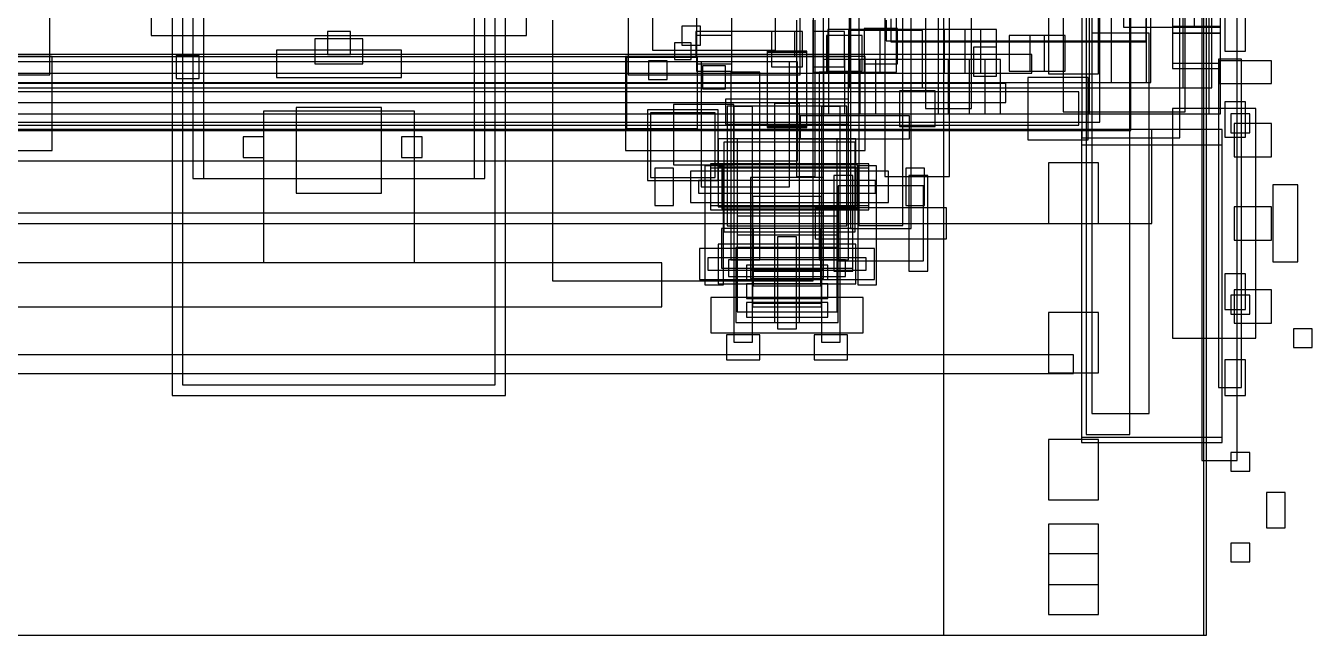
# Model space of a CAD drawing. Header units: millimetres. Extents: x -18 to 5970, y -985 to 4490.
# Drawn here: x 4700 to 5934, y 2500 to 3084 of the extents above; entities that cross this region are included whole.
import ezdxf

# ---------------------------------------------------------------- set-up
doc = ezdxf.new("R2010")
doc.units = ezdxf.units.MM

msp = doc.modelspace()

# ---------------------------------------------------------------- linework, layer by layer
at = {"layer": 'AS_FITTED_ROUTES'}
for p, q in [((5525, 3090), (5525, 3070)), ((5775, 3070), (5775, 3090)), ((5011, 3079), (4989, 3079)), ((4989, 3079), (4989, 3057)), ((5011, 3057), (5011, 3079)), ((5525, 3070), (5775, 3070)), ((5665, 3057), (4335, 3057)), ((4989, 3057), (5011, 3057)), ((5315, 3051), (5297, 3051)), ((5297, 3051), (5297, 3033)), ((5315, 3033), (5315, 3051)), ((5665, 3039), (5665, 3057)), ((4335, 3039), (5665, 3039)), ((5297, 3033), (5315, 3033)), ((4928, 2978), (4908, 2978)), ((4908, 2978), (4908, 2958)), ((4928, 2958), (4928, 2978)), ((5080, 2978), (5060, 2978)), ((5060, 2978), (5060, 2958)), ((5080, 2958), (5080, 2978)), ((4908, 2958), (4928, 2958)), ((5060, 2958), (5080, 2958))]:
    msp.add_line(p, q, dxfattribs=at)
at = {"layer": 'BODY'}
for p, q in [((5741, 3185), (5741, 3030)), ((5741, 3185), (5741, 3030)), ((5741, 3185), (5741, 3030)), ((5779, 3030), (5779, 3185)), ((5779, 3030), (5779, 3185)), ((5779, 3030), (5779, 3185)), ((5800, 3118), (5800, 3084)), ((5800, 3111.5), (5800, 3077.5)), ((5846, 3084), (5846, 3118)), ((5846, 3077.5), (5846, 3111.5)), ((5377, 3075), (5343, 3075)), ((5343, 3075), (5343, 3041)), ((5377, 3041), (5377, 3075)), ((5677, 3075), (5643, 3075)), ((5643, 3075), (5643, 3041)), ((5677, 3041), (5677, 3075)), ((5800, 3084), (5846, 3084)), ((5846, 3082.746), (5800, 3082.746)), ((5800, 3082.746), (5800, 3048.746)), ((5800, 3077.5), (5846, 3077.5)), ((5846, 3077.459), (5800, 3077.459)), ((5800, 3077.459), (5800, 3043.459)), ((5846, 3048.746), (5846, 3082.746)), ((5846, 3043.459), (5846, 3077.459)), ((5343, 3041), (5377, 3041)), ((5643, 3041), (5677, 3041)), ((5800, 3048.746), (5846, 3048.746)), ((5800, 3043.459), (5846, 3043.459)), ((5741, 3030), (5779, 3030)), ((5741, 3030), (5779, 3030)), ((5741, 3030), (5779, 3030)), ((5847.5, 2985), (5712.5, 2985)), ((5712.5, 2985), (5712.5, 2685)), ((5847.5, 2685), (5847.5, 2985)), ((5847.5, 2970), (5712.5, 2970)), ((5712.5, 2970), (5712.5, 2690)), ((5847.5, 2690), (5847.5, 2970)), ((5712.5, 2690), (5847.5, 2690)), ((5712.5, 2685), (5847.5, 2685))]:
    msp.add_line(p, q, dxfattribs=at)
at = {"layer": 'BRAKE_SYSTEM'}
for p, q in [((5713, 3202), (5713, 2977)), ((5807, 2977), (5807, 3202)), ((5753, 3135), (5753, 3083)), ((5821, 3083), (5821, 3135)), ((5529.5, 3091), (5529.5, 3069)), ((5717, 3097.5), (5717, 2692.5)), ((5759, 2692.5), (5759, 3097.5)), ((5774.5, 3069), (5774.5, 3091)), ((5347, 3084), (5329, 3084)), ((5329, 3084), (5329, 3066)), ((5347, 3084), (5329, 3084)), ((5329, 3084), (5329, 3066)), ((5347, 3066), (5347, 3084)), ((5347, 3066), (5347, 3084)), ((5445, 3079), (5415, 3079)), ((5415, 3079), (5415, 3045)), ((5445, 3045), (5445, 3079)), ((5485, 3079), (5455, 3079)), ((5455, 3079), (5455, 3045)), ((5485, 3045), (5485, 3079)), ((5536, 3082), (5504, 3082)), ((5504, 3082), (5504, 3048)), ((5536, 3048), (5536, 3082)), ((5753, 3083), (5821, 3083)), ((5023, 3072), (4977, 3072)), ((4977, 3072), (4977, 3048)), ((5023, 3048), (5023, 3072)), ((5329, 3066), (5347, 3066)), ((5329, 3066), (5347, 3066)), ((5529.5, 3069), (5774.5, 3069)), ((4866, 3056), (4844, 3056)), ((4844, 3056), (4844, 3034)), ((4866, 3034), (4866, 3056)), ((5060, 3061), (4940, 3061)), ((4940, 3061), (4940, 3035)), ((5060, 3035), (5060, 3061)), ((4977, 3048), (5023, 3048)), ((5371, 3046), (5349, 3046)), ((5349, 3046), (5349, 3024)), ((5371, 3024), (5371, 3046)), ((5415, 3045), (5445, 3045)), ((5455, 3045), (5485, 3045)), ((5504, 3048), (5536, 3048)), ((5640, 3029), (4360, 3029)), ((4844, 3034), (4866, 3034)), ((4940, 3035), (5060, 3035)), ((5640, 3011), (5640, 3029)), ((5349, 3024), (5371, 3024)), ((4360, 3011), (5640, 3011)), ((5713, 2977), (5807, 2977)), ((5717, 2692.5), (5759, 2692.5))]:
    msp.add_line(p, q, dxfattribs=at)
at = {"layer": 'CHASSIS'}
for p, q in [((5775, 3030), (5775, 3140)), ((5810, 3025), (5810, 3145)), ((5470, 3000), (5470, 3120)), ((5695, 3112), (5695, 3002)), ((5720, 3120), (5720, 3000)), ((5730, 2992), (5730, 3112)), ((5760, 2984), (5760, 3120)), ((5812, 3002), (5812, 3112)), ((5846, 3000), (5846, 3120)), ((5439, 3090), (5439, 2940)), ((5457, 2940), (5457, 3090)), ((5563, 3093), (5563, 3005)), ((5563, 3093), (5563, 3005)), ((5607, 3005), (5607, 3093)), ((5607, 3005), (5607, 3093)), ((5437.5, 3079), (5342.5, 3079)), ((5342.5, 3079), (5342.5, 3055)), ((5437.5, 3079), (5342.5, 3079)), ((5342.5, 3079), (5342.5, 3055)), ((5437.5, 3055), (5437.5, 3079)), ((5437.5, 3055), (5437.5, 3079)), ((5439, 3085), (5439, 2940)), ((5457, 2940), (5457, 3085)), ((5581, 3081), (5469, 3081)), ((5469, 3081), (5469, 3039)), ((5601, 3081), (5489, 3081)), ((5489, 3081), (5489, 3039)), ((5560, 3080), (5490, 3080)), ((5490, 3080), (5490, 3025)), ((5560, 3080), (5490, 3080)), ((5490, 3080), (5490, 3025)), ((5560, 3080), (5490, 3080)), ((5490, 3080), (5490, 3025)), ((5560, 3080), (5490, 3080)), ((5490, 3080), (5490, 3025)), ((5560, 3080), (5490, 3080)), ((5490, 3080), (5490, 3025)), ((5616, 3081), (5504, 3081)), ((5504, 3081), (5504, 3039)), ((5631, 3081), (5519, 3081)), ((5519, 3081), (5519, 3039)), ((5560, 3025), (5560, 3080)), ((5560, 3025), (5560, 3080)), ((5560, 3025), (5560, 3080)), ((5560, 3025), (5560, 3080)), ((5560, 3025), (5560, 3080)), ((5581, 3039), (5581, 3081)), ((5601, 3039), (5601, 3081)), ((5616, 3039), (5616, 3081)), ((5631, 3039), (5631, 3081)), ((5631, 3064), (5609, 3064)), ((5609, 3064), (5609, 3036)), ((5631, 3064), (5609, 3064)), ((5609, 3064), (5609, 3036)), ((5631, 3064), (5609, 3064)), ((5609, 3064), (5609, 3036)), ((5631, 3064), (5609, 3064)), ((5609, 3064), (5609, 3036)), ((5631, 3036), (5631, 3064)), ((5631, 3036), (5631, 3064)), ((5631, 3036), (5631, 3064)), ((5631, 3036), (5631, 3064)), ((4725, 3055), (4495, 3055)), ((4725, 3055), (4495, 3055)), ((4725, 3055), (4495, 3055)), ((4725, 3055), (4495, 3055)), ((4725, 3055), (4495, 3055)), ((4725, 3055), (4495, 3055)), ((5440, 3050), (4560, 3050)), ((5440, 3050), (4560, 3050)), ((5440, 3050), (4560, 3050)), ((5440, 3050), (4560, 3050)), ((5440, 3050), (4560, 3050)), ((4725, 2965), (4725, 3055)), ((4725, 2965), (4725, 3055)), ((4725, 2965), (4725, 3055)), ((4725, 2965), (4725, 3055)), ((4725, 2965), (4725, 3055)), ((4725, 2965), (4725, 3055)), ((5505, 3055), (5275, 3055)), ((5275, 3055), (5275, 2965)), ((5505, 3055), (5275, 3055)), ((5275, 3055), (5275, 2965)), ((5505, 3055), (5275, 3055)), ((5275, 3055), (5275, 2965)), ((5505, 3055), (5275, 3055)), ((5275, 3055), (5275, 2965)), ((5505, 3055), (5275, 3055)), ((5275, 3055), (5275, 2965)), ((5505, 3055), (5275, 3055)), ((5275, 3055), (5275, 2965)), ((5342.5, 3055), (5437.5, 3055)), ((5342.5, 3055), (5437.5, 3055)), ((5432.5, 3050), (5347.5, 3050)), ((5347.5, 3050), (5347.5, 2930)), ((5449, 3060), (5411, 3060)), ((5411, 3060), (5411, 2988)), ((5449, 3059), (5411, 3059)), ((5411, 3059), (5411, 2987)), ((5432.5, 2930), (5432.5, 3050)), ((5440, 2955), (5440, 3050)), ((5440, 2955), (5440, 3050)), ((5440, 2955), (5440, 3050)), ((5440, 2955), (5440, 3050)), ((5440, 2955), (5440, 3050)), ((5449, 2988), (5449, 3060)), ((5449, 2987), (5449, 3059)), ((5585, 3052), (5465, 3052)), ((5465, 3052), (5465, 3000)), ((5605, 3052), (5485, 3052)), ((5485, 3052), (5485, 3000)), ((5620, 3052), (5500, 3052)), ((5500, 3052), (5500, 3000)), ((5505, 2965), (5505, 3055)), ((5505, 2965), (5505, 3055)), ((5505, 2965), (5505, 3055)), ((5505, 2965), (5505, 3055)), ((5505, 2965), (5505, 3055)), ((5505, 2965), (5505, 3055)), ((5635, 3052), (5515, 3052)), ((5515, 3052), (5515, 3000)), ((5585, 3000), (5585, 3052)), ((5605, 3000), (5605, 3052)), ((5620, 3000), (5620, 3052)), ((5635, 3000), (5635, 3052)), ((5404, 3040), (5376, 3040)), ((5376, 3040), (5376, 2860)), ((5404, 3040), (5376, 3040)), ((5376, 3040), (5376, 2860)), ((5404, 3040), (5376, 3040)), ((5376, 3040), (5376, 2860)), ((5404, 3040), (5376, 3040)), ((5376, 3040), (5376, 2860)), ((5404, 2860), (5404, 3040)), ((5404, 2860), (5404, 3040)), ((5404, 2860), (5404, 3040)), ((5404, 2860), (5404, 3040)), ((5489, 3040), (5461, 3040)), ((5461, 3040), (5461, 2860)), ((5489, 3040), (5461, 3040)), ((5461, 3040), (5461, 2860)), ((5489, 3040), (5461, 3040)), ((5461, 3040), (5461, 2860)), ((5489, 3040), (5461, 3040)), ((5461, 3040), (5461, 2860)), ((5469, 3039), (5581, 3039)), ((5489, 2860), (5489, 3040)), ((5489, 2860), (5489, 3040)), ((5489, 2860), (5489, 3040)), ((5489, 2860), (5489, 3040)), ((5489, 3039), (5601, 3039)), ((5504, 3039), (5616, 3039)), ((5519, 3039), (5631, 3039)), ((4190, 3025), (5810, 3025)), ((4225, 3030), (5775, 3030)), ((5490, 3025), (5560, 3025)), ((5490, 3025), (5560, 3025)), ((5490, 3025), (5560, 3025)), ((5490, 3025), (5560, 3025)), ((5490, 3025), (5560, 3025)), ((5609, 3036), (5631, 3036)), ((5609, 3036), (5631, 3036)), ((5609, 3036), (5631, 3036)), ((5609, 3036), (5631, 3036)), ((4530, 3000), (5470, 3000)), ((5487.5, 3007.5), (5372.5, 3007.5)), ((5372.5, 3007.5), (5372.5, 2892.5)), ((5465, 3000), (5585, 3000)), ((5485, 3000), (5605, 3000)), ((5487.5, 2892.5), (5487.5, 3007.5)), ((5500, 3000), (5620, 3000)), ((5515, 3000), (5635, 3000)), ((5563, 3005), (5607, 3005)), ((5563, 3005), (5607, 3005)), ((5695, 3002), (5812, 3002)), ((5720, 3000), (5846, 3000)), ((4270, 2992), (5730, 2992)), ((5411, 2988), (5449, 2988)), ((4240, 2984), (5760, 2984)), ((5411, 2987), (5449, 2987)), ((4495, 2965), (4725, 2965)), ((4495, 2965), (4725, 2965)), ((4495, 2965), (4725, 2965)), ((4495, 2965), (4725, 2965)), ((4495, 2965), (4725, 2965)), ((4495, 2965), (4725, 2965)), ((5275, 2965), (5505, 2965)), ((5275, 2965), (5505, 2965)), ((5275, 2965), (5505, 2965)), ((5275, 2965), (5505, 2965)), ((5275, 2965), (5505, 2965)), ((5275, 2965), (5505, 2965)), ((5495.5, 2973), (5369.5, 2973)), ((5369.5, 2973), (5369.5, 2887)), ((5495.5, 2973), (5369.5, 2973)), ((5369.5, 2973), (5369.5, 2887)), ((5495.5, 2887), (5495.5, 2973)), ((5495.5, 2887), (5495.5, 2973)), ((4560, 2955), (5440, 2955)), ((4560, 2955), (5440, 2955)), ((4560, 2955), (5440, 2955)), ((4560, 2955), (5440, 2955)), ((4560, 2955), (5440, 2955)), ((5508.5, 2952), (5356.5, 2952)), ((5356.5, 2952), (5356.5, 2908)), ((5508.5, 2952), (5356.5, 2952)), ((5356.5, 2952), (5356.5, 2908)), ((5497.5, 2951), (5367.5, 2951)), ((5367.5, 2951), (5367.5, 2909)), ((5497.5, 2951), (5367.5, 2951)), ((5367.5, 2951), (5367.5, 2909)), ((5497.5, 2951), (5367.5, 2951)), ((5367.5, 2951), (5367.5, 2909)), ((5497.5, 2951), (5367.5, 2951)), ((5367.5, 2951), (5367.5, 2909)), ((5497.5, 2909), (5497.5, 2951)), ((5497.5, 2909), (5497.5, 2951)), ((5497.5, 2909), (5497.5, 2951)), ((5497.5, 2909), (5497.5, 2951)), ((5508.5, 2908), (5508.5, 2952)), ((5508.5, 2908), (5508.5, 2952)), ((5321, 2948), (5303, 2948)), ((5303, 2948), (5303, 2912)), ((5321, 2948), (5303, 2948)), ((5303, 2948), (5303, 2912)), ((5321, 2912), (5321, 2948)), ((5321, 2912), (5321, 2948)), ((5527.5, 2945), (5337.5, 2945)), ((5337.5, 2945), (5337.5, 2915)), ((5527.5, 2945), (5337.5, 2945)), ((5337.5, 2945), (5337.5, 2915)), ((5508.5, 2948), (5356.5, 2948)), ((5356.5, 2948), (5356.5, 2912)), ((5508.5, 2948), (5356.5, 2948)), ((5356.5, 2948), (5356.5, 2912)), ((5439, 2940), (5457, 2940)), ((5439, 2940), (5457, 2940)), ((5508.5, 2912), (5508.5, 2948)), ((5508.5, 2912), (5508.5, 2948)), ((5527.5, 2915), (5527.5, 2945)), ((5527.5, 2915), (5527.5, 2945)), ((5562, 2948), (5544, 2948)), ((5544, 2948), (5544, 2912)), ((5562, 2948), (5544, 2948)), ((5544, 2948), (5544, 2912)), ((5562, 2912), (5562, 2948)), ((5562, 2912), (5562, 2948)), ((5347.5, 2930), (5432.5, 2930)), ((5337.5, 2915), (5527.5, 2915)), ((5337.5, 2915), (5527.5, 2915)), ((5303, 2912), (5321, 2912)), ((5303, 2912), (5321, 2912)), ((5356.5, 2912), (5508.5, 2912)), ((5356.5, 2912), (5508.5, 2912)), ((5356.5, 2908), (5508.5, 2908)), ((5356.5, 2908), (5508.5, 2908)), ((5367.5, 2909), (5497.5, 2909)), ((5367.5, 2909), (5497.5, 2909)), ((5367.5, 2909), (5497.5, 2909)), ((5367.5, 2909), (5497.5, 2909)), ((5544, 2912), (5562, 2912)), ((5544, 2912), (5562, 2912)), ((5372.5, 2892.5), (5487.5, 2892.5)), ((5369.5, 2887), (5495.5, 2887)), ((5369.5, 2887), (5495.5, 2887)), ((5310, 2857), (4690, 2857)), ((5310, 2815), (5310, 2857)), ((5376, 2860), (5404, 2860)), ((5376, 2860), (5404, 2860)), ((5376, 2860), (5404, 2860)), ((5376, 2860), (5404, 2860)), ((5461, 2860), (5489, 2860)), ((5461, 2860), (5489, 2860)), ((5461, 2860), (5489, 2860)), ((5461, 2860), (5489, 2860)), ((4690, 2815), (5310, 2815))]:
    msp.add_line(p, q, dxfattribs=at)
at = {"layer": 'DATUM'}
for p, q in [((5515, 2936), (5345, 2936)), ((5345, 2936), (5345, 2924)), ((5515, 2936), (5345, 2936)), ((5345, 2936), (5345, 2924)), ((5515, 2936), (5345, 2936)), ((5345, 2936), (5345, 2924)), ((5515, 2936), (5345, 2936)), ((5345, 2936), (5345, 2924)), ((5515, 2924), (5515, 2936)), ((5515, 2924), (5515, 2936)), ((5515, 2924), (5515, 2936)), ((5515, 2924), (5515, 2936)), ((5345, 2924), (5515, 2924)), ((5345, 2924), (5515, 2924)), ((5345, 2924), (5515, 2924)), ((5345, 2924), (5515, 2924)), ((5506, 2862), (5354, 2862)), ((5354, 2862), (5354, 2850)), ((5506, 2862), (5354, 2862)), ((5354, 2862), (5354, 2850)), ((5506, 2850), (5506, 2862)), ((5506, 2850), (5506, 2862)), ((5354, 2850), (5506, 2850)), ((5354, 2850), (5506, 2850)), ((5934, 2794), (5916, 2794)), ((5916, 2794), (5916, 2776)), ((5934, 2776), (5934, 2794)), ((5705, 2769), (4295, 2769)), ((5705, 2769), (4295, 2769)), ((5705, 2751), (5705, 2769)), ((5705, 2751), (5705, 2769)), ((5916, 2776), (5934, 2776)), ((4295, 2751), (5705, 2751)), ((4295, 2751), (5705, 2751))]:
    msp.add_line(p, q, dxfattribs=at)
at = {"layer": 'EXHAUST'}
for p, q in [((5205, 3090), (5205, 2840)), ((5455, 2840), (5455, 3090)), ((5344, 3054), (5276, 3054)), ((5276, 3054), (5276, 2986)), ((5344, 2986), (5344, 3054)), ((5364, 3004), (5296, 3004)), ((5296, 3004), (5296, 2936)), ((5361, 3001), (5299, 3001)), ((5299, 3001), (5299, 2939)), ((5361, 2939), (5361, 3001)), ((5364, 2936), (5364, 3004)), ((5276, 2986), (5344, 2986)), ((5299, 2939), (5361, 2939)), ((5296, 2936), (5364, 2936)), ((5205, 2840), (5455, 2840))]:
    msp.add_line(p, q, dxfattribs=at)
at = {"layer": 'FRONT_DETAIL'}
for p, q in [((4722.5, 3037.5), (4722.5, 3202.5)), ((5277.5, 3202.5), (5277.5, 3037.5)), ((5442.5, 3037.5), (5442.5, 3202.5)), ((5301, 3179), (5301, 3061)), ((5419, 3061), (5419, 3179)), ((5722.5, 3155), (5722.5, 3025)), ((5837.5, 3025), (5837.5, 3155)), ((5343, 3133), (5343, 3048)), ((5377, 3048), (5377, 3133)), ((5502, 3075), (5468, 3075)), ((5468, 3075), (5468, 3041)), ((5502, 3041), (5502, 3075)), ((5697, 3075), (5663, 3075)), ((5663, 3075), (5663, 3041)), ((5697, 3041), (5697, 3075)), ((5301, 3061), (5419, 3061)), ((4557.5, 3037.5), (4722.5, 3037.5)), ((5277.5, 3037.5), (5442.5, 3037.5)), ((5343, 3048), (5377, 3048)), ((5468, 3041), (5502, 3041)), ((5663, 3041), (5697, 3041)), ((5722.5, 3025), (5837.5, 3025))]:
    msp.add_line(p, q, dxfattribs=at)
at = {"layer": 'FUEL_SYSTEM'}
for p, q in [((5465, 2905), (5465, 3165)), ((5490, 3055), (5490, 3093)), ((5490, 3055), (5490, 3093)), ((5338, 3068), (5322, 3068)), ((5322, 3068), (5322, 3052)), ((5338, 3052), (5338, 3068)), ((4510, 3055), (5490, 3055)), ((4510, 3055), (5490, 3055)), ((5322, 3052), (5338, 3052)), ((4535, 2905), (5465, 2905))]:
    msp.add_line(p, q, dxfattribs=at)
at = {"layer": 'MECHANICAL_CLEARANCE'}
for p, q in [((5575, 3250), (5575, 3000)), ((5835, 3000), (5835, 3250)), ((4860, 3158), (4860, 2938)), ((4870, 3148), (4870, 2938)), ((5130, 2938), (5130, 3148)), ((5140, 2938), (5140, 3158)), ((5575, 3000), (5835, 3000)), ((4860, 2938), (5140, 2938)), ((4870, 2938), (5130, 2938))]:
    msp.add_line(p, q, dxfattribs=at)
at = {"layer": 'OVERALL'}
for p, q in [((5832.5, 2500), (5832.5, 4450)), ((4167.5, 2500), (5832.5, 2500))]:
    msp.add_line(p, q, dxfattribs=at)
at = {"layer": 'RUNNING_GEAR'}
for p, q in [((5491, 3350), (5491, 2890)), ((5491, 3350), (5491, 2890)), ((5499, 3356.901), (5499, 2893.099)), ((5499, 3356.901), (5499, 2893.099)), ((5541, 2893.099), (5541, 3356.901)), ((5541, 2893.099), (5541, 3356.901)), ((5549, 2890), (5549, 3350)), ((5549, 2890), (5549, 3350)), ((4820, 3340), (4820, 3075)), ((5180, 3075), (5180, 3340)), ((5580, 3290), (5580, 2500)), ((5580, 3290), (5580, 2500)), ((5830, 2500), (5830, 3290)), ((5830, 2500), (5830, 3290)), ((5524, 3190), (5524, 2940)), ((5586, 2940), (5586, 3190)), ((5455, 3112), (5455, 3040)), ((5455, 3112), (5455, 3040)), ((5535, 3040), (5535, 3112)), ((5535, 3040), (5535, 3112)), ((5828, 3122.5), (5828, 2667.5)), ((5828, 3122.5), (5828, 2667.5)), ((5862, 2667.5), (5862, 3122.5)), ((5862, 2667.5), (5862, 3122.5)), ((4840, 3110), (4840, 2730)), ((4850, 3100), (4850, 2740)), ((5150, 2740), (5150, 3100)), ((5160, 2730), (5160, 3110)), ((5681, 3096.506), (5681, 3038.506)), ((5681, 3096.506), (5681, 3038.506)), ((5681, 3096.506), (5681, 3038.506)), ((5681, 3096.506), (5681, 3038.506)), ((5729, 3038.506), (5729, 3096.506)), ((5729, 3038.506), (5729, 3096.506)), ((5729, 3038.506), (5729, 3096.506)), ((5729, 3038.506), (5729, 3096.506)), ((5850, 3094), (5850, 3060)), ((5850, 3094), (5850, 3060)), ((5870, 3060), (5870, 3094)), ((5870, 3060), (5870, 3094)), ((4820, 3075), (5180, 3075)), ((5777.5, 3077.5), (5722.5, 3077.5)), ((5722.5, 3077.5), (5722.5, 2712.5)), ((5777.5, 3077.5), (5722.5, 3077.5)), ((5722.5, 3077.5), (5722.5, 2712.5)), ((5777.5, 2712.5), (5777.5, 3077.5)), ((5777.5, 2712.5), (5777.5, 3077.5)), ((5866, 3052.5), (5844, 3052.5)), ((5844, 3052.5), (5844, 2737.5)), ((5866, 3052.5), (5844, 3052.5)), ((5844, 3052.5), (5844, 2737.5)), ((5895, 3051), (5845, 3051)), ((5845, 3051), (5845, 3029)), ((5895, 3051), (5845, 3051)), ((5845, 3051), (5845, 3029)), ((5850, 3060), (5870, 3060)), ((5850, 3060), (5870, 3060)), ((5866, 2737.5), (5866, 3052.5)), ((5866, 2737.5), (5866, 3052.5)), ((5895, 3029), (5895, 3051)), ((5895, 3029), (5895, 3051)), ((5455, 3040), (5535, 3040)), ((5455, 3040), (5535, 3040)), ((5681, 3038.506), (5729, 3038.506)), ((5681, 3038.506), (5729, 3038.506)), ((5681, 3038.506), (5729, 3038.506)), ((5681, 3038.506), (5729, 3038.506)), ((5719, 3035), (5661, 3035)), ((5661, 3035), (5661, 2975)), ((5719, 2975), (5719, 3035)), ((5845, 3029), (5895, 3029)), ((5845, 3029), (5895, 3029)), ((5710, 3021), (4290, 3021)), ((5489, 3014), (5371, 3014)), ((5371, 3014), (5371, 2990)), ((5489, 3014), (5371, 3014)), ((5371, 3014), (5371, 2990)), ((5489, 3014), (5371, 3014)), ((5371, 3014), (5371, 2990)), ((5489, 3014), (5371, 3014)), ((5371, 3014), (5371, 2990)), ((5489, 2990), (5489, 3014)), ((5489, 2990), (5489, 3014)), ((5489, 2990), (5489, 3014)), ((5489, 2990), (5489, 3014)), ((5572, 3022), (5538, 3022)), ((5538, 3022), (5538, 2988)), ((5572, 2988), (5572, 3022)), ((5710, 2989), (5710, 3021)), ((5072.5, 3002.5), (4927.5, 3002.5)), ((4927.5, 3002.5), (4927.5, 2857.5)), ((5072.5, 3002.5), (4927.5, 3002.5)), ((4927.5, 3002.5), (4927.5, 2857.5)), ((5041, 3006), (4959, 3006)), ((4959, 3006), (4959, 2924)), ((5041, 3006), (4959, 3006)), ((4959, 3006), (4959, 2924)), ((5041, 2924), (5041, 3006)), ((5041, 2924), (5041, 3006)), ((5072.5, 2857.5), (5072.5, 3002.5)), ((5072.5, 2857.5), (5072.5, 3002.5)), ((5379, 3009), (5321, 3009)), ((5321, 3009), (5321, 2951)), ((5379, 2951), (5379, 3009)), ((5397, 3007), (5379, 3007)), ((5379, 3007), (5379, 2781)), ((5397, 3007), (5379, 3007)), ((5379, 3007), (5379, 2781)), ((5397, 3007), (5379, 3007)), ((5379, 3007), (5379, 2781)), ((5397, 3007), (5379, 3007)), ((5379, 3007), (5379, 2781)), ((5397, 2781), (5397, 3007)), ((5397, 2781), (5397, 3007)), ((5397, 2781), (5397, 3007)), ((5397, 2781), (5397, 3007)), ((5442, 3010), (5418, 3010)), ((5418, 3010), (5418, 2800)), ((5442, 3010), (5418, 3010)), ((5418, 3010), (5418, 2800)), ((5442, 3010), (5418, 3010)), ((5418, 3010), (5418, 2800)), ((5442, 3010), (5418, 3010)), ((5418, 3010), (5418, 2800)), ((5442, 2800), (5442, 3010)), ((5442, 2800), (5442, 3010)), ((5442, 2800), (5442, 3010)), ((5442, 2800), (5442, 3010)), ((5481, 3007), (5463, 3007)), ((5463, 3007), (5463, 2781)), ((5481, 3007), (5463, 3007)), ((5463, 3007), (5463, 2781)), ((5481, 3007), (5463, 3007)), ((5463, 3007), (5463, 2781)), ((5481, 3007), (5463, 3007)), ((5463, 3007), (5463, 2781)), ((5481, 2781), (5481, 3007)), ((5481, 2781), (5481, 3007)), ((5481, 2781), (5481, 3007)), ((5481, 2781), (5481, 3007)), ((5880, 3005), (5800, 3005)), ((5800, 3005), (5800, 2785)), ((5880, 3005), (5800, 3005)), ((5800, 3005), (5800, 2785)), ((5870, 3011.5), (5850, 3011.5)), ((5850, 3011.5), (5850, 2977.5)), ((5870, 3011.5), (5850, 3011.5)), ((5850, 3011.5), (5850, 2977.5)), ((5870, 3011.5), (5850, 3011.5)), ((5850, 3011.5), (5850, 2977.5)), ((5870, 3011.5), (5850, 3011.5)), ((5850, 3011.5), (5850, 2977.5)), ((5874, 2999.963), (5856, 2999.963)), ((5856, 2999.963), (5856, 2981.963)), ((5874, 2999.963), (5856, 2999.963)), ((5856, 2999.963), (5856, 2981.963)), ((5874, 2999.963), (5856, 2999.963)), ((5856, 2999.963), (5856, 2981.963)), ((5874, 2999.963), (5856, 2999.963)), ((5856, 2999.963), (5856, 2981.963)), ((5870, 2977.5), (5870, 3011.5)), ((5870, 2977.5), (5870, 3011.5)), ((5870, 2977.5), (5870, 3011.5)), ((5870, 2977.5), (5870, 3011.5)), ((5874, 2981.963), (5874, 2999.963)), ((5874, 2981.963), (5874, 2999.963)), ((5874, 2981.963), (5874, 2999.963)), ((5874, 2981.963), (5874, 2999.963)), ((5880, 2785), (5880, 3005)), ((5880, 2785), (5880, 3005)), ((4290, 2989), (5710, 2989)), ((5371, 2990), (5489, 2990)), ((5371, 2990), (5489, 2990)), ((5371, 2990), (5489, 2990)), ((5371, 2990), (5489, 2990)), ((5547.5, 2998), (5442.5, 2998)), ((5442.5, 2998), (5442.5, 2976)), ((5547.5, 2998), (5442.5, 2998)), ((5442.5, 2998), (5442.5, 2976)), ((5538, 2988), (5572, 2988)), ((5547.5, 2976), (5547.5, 2998)), ((5547.5, 2976), (5547.5, 2998)), ((5895, 2990.674), (5859, 2990.674)), ((5859, 2990.674), (5859, 2958.674)), ((5895, 2990.674), (5859, 2990.674)), ((5859, 2990.674), (5859, 2958.674)), ((5895, 2990.674), (5859, 2990.674)), ((5859, 2990.674), (5859, 2958.674)), ((5895, 2990.674), (5859, 2990.674)), ((5859, 2990.674), (5859, 2958.674)), ((5895, 2958.674), (5895, 2990.674)), ((5895, 2958.674), (5895, 2990.674)), ((5895, 2958.674), (5895, 2990.674)), ((5895, 2958.674), (5895, 2990.674)), ((5780, 2985), (4220, 2985)), ((5780, 2985), (4220, 2985)), ((5496, 2976), (5364, 2976)), ((5364, 2976), (5364, 2952)), ((5496, 2976), (5364, 2976)), ((5364, 2976), (5364, 2952)), ((5478, 2976), (5382, 2976)), ((5382, 2976), (5382, 2884)), ((5478, 2976), (5382, 2976)), ((5382, 2976), (5382, 2884)), ((5442.5, 2976), (5547.5, 2976)), ((5442.5, 2976), (5547.5, 2976)), ((5478, 2884), (5478, 2976)), ((5478, 2884), (5478, 2976)), ((5496, 2952), (5496, 2976)), ((5496, 2952), (5496, 2976)), ((5780, 2895), (5780, 2985)), ((5780, 2895), (5780, 2985)), ((5850, 2977.5), (5870, 2977.5)), ((5850, 2977.5), (5870, 2977.5)), ((5850, 2977.5), (5870, 2977.5)), ((5850, 2977.5), (5870, 2977.5)), ((5856, 2981.963), (5874, 2981.963)), ((5856, 2981.963), (5874, 2981.963)), ((5856, 2981.963), (5874, 2981.963)), ((5856, 2981.963), (5874, 2981.963)), ((5661, 2975), (5719, 2975)), ((5321, 2951), (5379, 2951)), ((5364, 2952), (5496, 2952)), ((5364, 2952), (5496, 2952)), ((5729, 2953), (5681, 2953)), ((5681, 2953), (5681, 2895)), ((5729, 2953), (5681, 2953)), ((5681, 2953), (5681, 2895)), ((5729, 2953), (5681, 2953)), ((5681, 2953), (5681, 2895)), ((5729, 2953), (5681, 2953)), ((5681, 2953), (5681, 2895)), ((5729, 2895), (5729, 2953)), ((5729, 2895), (5729, 2953)), ((5729, 2895), (5729, 2953)), ((5729, 2895), (5729, 2953)), ((5859, 2958.674), (5895, 2958.674)), ((5859, 2958.674), (5895, 2958.674)), ((5859, 2958.674), (5895, 2958.674)), ((5859, 2958.674), (5895, 2958.674)), ((5527.5, 2945), (5337.5, 2945)), ((5337.5, 2945), (5337.5, 2915)), ((5527.5, 2945), (5337.5, 2945)), ((5337.5, 2945), (5337.5, 2915)), ((5369, 2950.078), (5351, 2950.078)), ((5351, 2950.078), (5351, 2835.922)), ((5369, 2950.078), (5351, 2950.078)), ((5351, 2950.078), (5351, 2835.922)), ((5496, 2949), (5364, 2949)), ((5364, 2949), (5364, 2911)), ((5496, 2949), (5364, 2949)), ((5364, 2949), (5364, 2911)), ((5369, 2835.922), (5369, 2950.078)), ((5369, 2835.922), (5369, 2950.078)), ((5465, 2938.932), (5395, 2938.932)), ((5395, 2938.932), (5395, 2851.068)), ((5465, 2938.932), (5395, 2938.932)), ((5395, 2938.932), (5395, 2851.068)), ((5465, 2851.068), (5465, 2938.932)), ((5465, 2851.068), (5465, 2938.932)), ((5493, 2941), (5475, 2941)), ((5475, 2941), (5475, 2849)), ((5493, 2941), (5475, 2941)), ((5475, 2941), (5475, 2849)), ((5493, 2849), (5493, 2941)), ((5493, 2849), (5493, 2941)), ((5496, 2911), (5496, 2949)), ((5496, 2911), (5496, 2949)), ((5516, 2950.078), (5498, 2950.078)), ((5498, 2950.078), (5498, 2835.922)), ((5516, 2950.078), (5498, 2950.078)), ((5498, 2950.078), (5498, 2835.922)), ((5516, 2835.922), (5516, 2950.078)), ((5516, 2835.922), (5516, 2950.078)), ((5524, 2940), (5586, 2940)), ((5527.5, 2915), (5527.5, 2945)), ((5527.5, 2915), (5527.5, 2945)), ((5565, 2941), (5547, 2941)), ((5547, 2941), (5547, 2849)), ((5565, 2941), (5547, 2941)), ((5547, 2941), (5547, 2849)), ((5565, 2849), (5565, 2941)), ((5565, 2849), (5565, 2941)), ((5561, 2931), (5479, 2931)), ((5479, 2931), (5479, 2859)), ((5561, 2931), (5479, 2931)), ((5479, 2931), (5479, 2859)), ((5561, 2859), (5561, 2931)), ((5561, 2859), (5561, 2931)), ((5920, 2932), (5896, 2932)), ((5896, 2932), (5896, 2858)), ((5920, 2932), (5896, 2932)), ((5896, 2932), (5896, 2858)), ((5920, 2858), (5920, 2932)), ((5920, 2858), (5920, 2932)), ((4959, 2924), (5041, 2924)), ((4959, 2924), (5041, 2924)), ((5337.5, 2915), (5527.5, 2915)), ((5337.5, 2915), (5527.5, 2915)), ((5463, 2920.644), (5397, 2920.644)), ((5397, 2920.644), (5397, 2818.356)), ((5463, 2920.644), (5397, 2920.644)), ((5397, 2920.644), (5397, 2818.356)), ((5463, 2818.356), (5463, 2920.644)), ((5463, 2818.356), (5463, 2920.644)), ((5364, 2911), (5496, 2911)), ((5364, 2911), (5496, 2911)), ((5478, 2902), (5382, 2902)), ((5382, 2902), (5382, 2810)), ((5478, 2902), (5382, 2902)), ((5382, 2902), (5382, 2810)), ((5583, 2910), (5457, 2910)), ((5457, 2910), (5457, 2880)), ((5583, 2910), (5457, 2910)), ((5457, 2910), (5457, 2880)), ((5478, 2810), (5478, 2902)), ((5478, 2810), (5478, 2902)), ((5583, 2880), (5583, 2910)), ((5583, 2880), (5583, 2910)), ((5895, 2911), (5859, 2911)), ((5859, 2911), (5859, 2879)), ((5895, 2911), (5859, 2911)), ((5859, 2911), (5859, 2879)), ((5895, 2911), (5859, 2911)), ((5859, 2911), (5859, 2879)), ((5895, 2911), (5859, 2911)), ((5859, 2911), (5859, 2879)), ((5895, 2879), (5895, 2911)), ((5895, 2879), (5895, 2911)), ((5895, 2879), (5895, 2911)), ((5895, 2879), (5895, 2911)), ((4220, 2895), (5780, 2895)), ((4220, 2895), (5780, 2895)), ((5493, 2890), (5367, 2890)), ((5367, 2890), (5367, 2852)), ((5493, 2890), (5367, 2890)), ((5367, 2890), (5367, 2852)), ((5462.5, 2890), (5397.5, 2890)), ((5397.5, 2890), (5397.5, 2835)), ((5462.5, 2890), (5397.5, 2890)), ((5397.5, 2890), (5397.5, 2835)), ((5462.5, 2835), (5462.5, 2890)), ((5462.5, 2835), (5462.5, 2890)), ((5491, 2890), (5549, 2890)), ((5491, 2890), (5549, 2890)), ((5493, 2852), (5493, 2890)), ((5493, 2852), (5493, 2890)), ((5499, 2893.099), (5541, 2893.099)), ((5499, 2893.099), (5541, 2893.099)), ((5681, 2895), (5729, 2895)), ((5681, 2895), (5729, 2895)), ((5681, 2895), (5729, 2895)), ((5681, 2895), (5729, 2895)), ((5382, 2884), (5478, 2884)), ((5382, 2884), (5478, 2884)), ((5439, 2882), (5421, 2882)), ((5421, 2882), (5421, 2794)), ((5439, 2882), (5421, 2882)), ((5421, 2882), (5421, 2794)), ((5439, 2794), (5439, 2882)), ((5439, 2794), (5439, 2882)), ((5457, 2880), (5583, 2880)), ((5457, 2880), (5583, 2880)), ((5859, 2879), (5895, 2879)), ((5859, 2879), (5895, 2879)), ((5859, 2879), (5895, 2879)), ((5859, 2879), (5895, 2879)), ((5514, 2871), (5346, 2871)), ((5346, 2871), (5346, 2841)), ((5514, 2871), (5346, 2871)), ((5346, 2871), (5346, 2841)), ((5496, 2875), (5364, 2875)), ((5364, 2875), (5364, 2837)), ((5496, 2875), (5364, 2875)), ((5364, 2875), (5364, 2837)), ((5479, 2872), (5381, 2872)), ((5381, 2872), (5381, 2800)), ((5479, 2872), (5381, 2872)), ((5381, 2872), (5381, 2800)), ((5479, 2872), (5381, 2872)), ((5381, 2872), (5381, 2800)), ((5479, 2872), (5381, 2872)), ((5381, 2872), (5381, 2800)), ((5465, 2871.998), (5395, 2871.998)), ((5395, 2871.998), (5395, 2842.002)), ((5465, 2871.998), (5395, 2871.998)), ((5395, 2871.998), (5395, 2842.002)), ((5465, 2842.002), (5465, 2871.998)), ((5465, 2842.002), (5465, 2871.998)), ((5479, 2800), (5479, 2872)), ((5479, 2800), (5479, 2872)), ((5479, 2800), (5479, 2872)), ((5479, 2800), (5479, 2872)), ((5496, 2837), (5496, 2875)), ((5496, 2837), (5496, 2875)), ((5514, 2841), (5514, 2871)), ((5514, 2841), (5514, 2871)), ((4927.5, 2857.5), (5072.5, 2857.5)), ((4927.5, 2857.5), (5072.5, 2857.5)), ((5367, 2852), (5493, 2852)), ((5367, 2852), (5493, 2852)), ((5486, 2860), (5374, 2860)), ((5374, 2860), (5374, 2844)), ((5486, 2860), (5374, 2860)), ((5374, 2860), (5374, 2844)), ((5486, 2860), (5374, 2860)), ((5374, 2860), (5374, 2844)), ((5486, 2860), (5374, 2860)), ((5374, 2860), (5374, 2844)), ((5469, 2855), (5391, 2855)), ((5391, 2855), (5391, 2841)), ((5469, 2855), (5391, 2855)), ((5391, 2855), (5391, 2841)), ((5469, 2841), (5469, 2855)), ((5469, 2841), (5469, 2855)), ((5479, 2859), (5561, 2859)), ((5479, 2859), (5561, 2859)), ((5486, 2844), (5486, 2860)), ((5486, 2844), (5486, 2860)), ((5486, 2844), (5486, 2860)), ((5486, 2844), (5486, 2860)), ((5896, 2858), (5920, 2858)), ((5896, 2858), (5920, 2858)), ((5346, 2841), (5514, 2841)), ((5346, 2841), (5514, 2841)), ((5374, 2844), (5486, 2844)), ((5374, 2844), (5486, 2844)), ((5374, 2844), (5486, 2844)), ((5374, 2844), (5486, 2844)), ((5391, 2841), (5469, 2841)), ((5391, 2841), (5469, 2841)), ((5395, 2851.068), (5465, 2851.068)), ((5395, 2851.068), (5465, 2851.068)), ((5395, 2842.002), (5465, 2842.002)), ((5395, 2842.002), (5465, 2842.002)), ((5463, 2848.975), (5397, 2848.975)), ((5397, 2848.975), (5397, 2815.025)), ((5463, 2848.975), (5397, 2848.975)), ((5397, 2848.975), (5397, 2815.025)), ((5463, 2815.025), (5463, 2848.975)), ((5463, 2815.025), (5463, 2848.975)), ((5475, 2849), (5493, 2849)), ((5475, 2849), (5493, 2849)), ((5547, 2849), (5565, 2849)), ((5547, 2849), (5565, 2849)), ((5870, 2846.5), (5850, 2846.5)), ((5850, 2846.5), (5850, 2812.5)), ((5870, 2846.5), (5850, 2846.5)), ((5850, 2846.5), (5850, 2812.5)), ((5870, 2846.5), (5850, 2846.5)), ((5850, 2846.5), (5850, 2812.5)), ((5870, 2846.5), (5850, 2846.5)), ((5850, 2846.5), (5850, 2812.5)), ((5870, 2812.5), (5870, 2846.5)), ((5870, 2812.5), (5870, 2846.5)), ((5870, 2812.5), (5870, 2846.5)), ((5870, 2812.5), (5870, 2846.5)), ((5351, 2835.922), (5369, 2835.922)), ((5351, 2835.922), (5369, 2835.922)), ((5364, 2837), (5496, 2837)), ((5364, 2837), (5496, 2837)), ((5469, 2837), (5391, 2837)), ((5391, 2837), (5391, 2823)), ((5469, 2837), (5391, 2837)), ((5391, 2837), (5391, 2823)), ((5397.5, 2835), (5462.5, 2835)), ((5397.5, 2835), (5462.5, 2835)), ((5469, 2823), (5469, 2837)), ((5469, 2823), (5469, 2837)), ((5498, 2835.922), (5516, 2835.922)), ((5498, 2835.922), (5516, 2835.922)), ((5895, 2831.326), (5859, 2831.326)), ((5859, 2831.326), (5859, 2799.326)), ((5895, 2831.326), (5859, 2831.326)), ((5859, 2831.326), (5859, 2799.326)), ((5895, 2831.326), (5859, 2831.326)), ((5859, 2831.326), (5859, 2799.326)), ((5895, 2831.326), (5859, 2831.326)), ((5859, 2831.326), (5859, 2799.326)), ((5895, 2799.326), (5895, 2831.326)), ((5895, 2799.326), (5895, 2831.326)), ((5895, 2799.326), (5895, 2831.326)), ((5895, 2799.326), (5895, 2831.326)), ((5503, 2824), (5357, 2824)), ((5357, 2824), (5357, 2790)), ((5503, 2824), (5357, 2824)), ((5357, 2824), (5357, 2790)), ((5391, 2823), (5469, 2823)), ((5391, 2823), (5469, 2823)), ((5469, 2819), (5391, 2819)), ((5391, 2819), (5391, 2805)), ((5469, 2819), (5391, 2819)), ((5391, 2819), (5391, 2805)), ((5397, 2818.356), (5463, 2818.356)), ((5397, 2818.356), (5463, 2818.356)), ((5397, 2815.025), (5463, 2815.025)), ((5397, 2815.025), (5463, 2815.025)), ((5469, 2805), (5469, 2819)), ((5469, 2805), (5469, 2819)), ((5503, 2790), (5503, 2824)), ((5503, 2790), (5503, 2824)), ((5874, 2826.037), (5856, 2826.037)), ((5856, 2826.037), (5856, 2808.037)), ((5874, 2826.037), (5856, 2826.037)), ((5856, 2826.037), (5856, 2808.037)), ((5874, 2826.037), (5856, 2826.037)), ((5856, 2826.037), (5856, 2808.037)), ((5874, 2826.037), (5856, 2826.037)), ((5856, 2826.037), (5856, 2808.037)), ((5874, 2808.037), (5874, 2826.037)), ((5874, 2808.037), (5874, 2826.037)), ((5874, 2808.037), (5874, 2826.037)), ((5874, 2808.037), (5874, 2826.037)), ((5382, 2810), (5478, 2810)), ((5382, 2810), (5478, 2810)), ((5391, 2805), (5469, 2805)), ((5391, 2805), (5469, 2805)), ((5729, 2809.494), (5681, 2809.494)), ((5681, 2809.494), (5681, 2751.494)), ((5729, 2809.494), (5681, 2809.494)), ((5681, 2809.494), (5681, 2751.494)), ((5729, 2809.494), (5681, 2809.494)), ((5681, 2809.494), (5681, 2751.494)), ((5729, 2809.494), (5681, 2809.494)), ((5681, 2809.494), (5681, 2751.494)), ((5729, 2751.494), (5729, 2809.494)), ((5729, 2751.494), (5729, 2809.494)), ((5729, 2751.494), (5729, 2809.494)), ((5729, 2751.494), (5729, 2809.494)), ((5850, 2812.5), (5870, 2812.5)), ((5850, 2812.5), (5870, 2812.5)), ((5850, 2812.5), (5870, 2812.5)), ((5850, 2812.5), (5870, 2812.5)), ((5856, 2808.037), (5874, 2808.037)), ((5856, 2808.037), (5874, 2808.037)), ((5856, 2808.037), (5874, 2808.037)), ((5856, 2808.037), (5874, 2808.037)), ((5357, 2790), (5503, 2790)), ((5357, 2790), (5503, 2790)), ((5381, 2800), (5479, 2800)), ((5381, 2800), (5479, 2800)), ((5381, 2800), (5479, 2800)), ((5381, 2800), (5479, 2800)), ((5418, 2800), (5442, 2800)), ((5418, 2800), (5442, 2800)), ((5418, 2800), (5442, 2800)), ((5418, 2800), (5442, 2800)), ((5421, 2794), (5439, 2794)), ((5421, 2794), (5439, 2794)), ((5859, 2799.326), (5895, 2799.326)), ((5859, 2799.326), (5895, 2799.326)), ((5859, 2799.326), (5895, 2799.326)), ((5859, 2799.326), (5895, 2799.326)), ((5404, 2788), (5372, 2788)), ((5372, 2788), (5372, 2764)), ((5404, 2788), (5372, 2788)), ((5372, 2788), (5372, 2764)), ((5404, 2788), (5372, 2788)), ((5372, 2788), (5372, 2764)), ((5404, 2788), (5372, 2788)), ((5372, 2788), (5372, 2764)), ((5379, 2781), (5397, 2781)), ((5379, 2781), (5397, 2781)), ((5379, 2781), (5397, 2781)), ((5379, 2781), (5397, 2781)), ((5404, 2764), (5404, 2788)), ((5404, 2764), (5404, 2788)), ((5404, 2764), (5404, 2788)), ((5404, 2764), (5404, 2788)), ((5488, 2788), (5456, 2788)), ((5456, 2788), (5456, 2764)), ((5488, 2788), (5456, 2788)), ((5456, 2788), (5456, 2764)), ((5488, 2788), (5456, 2788)), ((5456, 2788), (5456, 2764)), ((5488, 2788), (5456, 2788)), ((5456, 2788), (5456, 2764)), ((5463, 2781), (5481, 2781)), ((5463, 2781), (5481, 2781)), ((5463, 2781), (5481, 2781)), ((5463, 2781), (5481, 2781)), ((5488, 2764), (5488, 2788)), ((5488, 2764), (5488, 2788)), ((5488, 2764), (5488, 2788)), ((5488, 2764), (5488, 2788)), ((5800, 2785), (5880, 2785)), ((5800, 2785), (5880, 2785)), ((5372, 2764), (5404, 2764)), ((5372, 2764), (5404, 2764)), ((5372, 2764), (5404, 2764)), ((5372, 2764), (5404, 2764)), ((5456, 2764), (5488, 2764)), ((5456, 2764), (5488, 2764)), ((5456, 2764), (5488, 2764)), ((5456, 2764), (5488, 2764)), ((5870, 2764), (5850, 2764)), ((5850, 2764), (5850, 2730)), ((5870, 2764), (5850, 2764)), ((5850, 2764), (5850, 2730)), ((5870, 2730), (5870, 2764)), ((5870, 2730), (5870, 2764)), ((5681, 2751.494), (5729, 2751.494)), ((5681, 2751.494), (5729, 2751.494)), ((5681, 2751.494), (5729, 2751.494)), ((5681, 2751.494), (5729, 2751.494)), ((4840, 2730), (5160, 2730)), ((4850, 2740), (5150, 2740)), ((5844, 2737.5), (5866, 2737.5)), ((5844, 2737.5), (5866, 2737.5)), ((5850, 2730), (5870, 2730)), ((5850, 2730), (5870, 2730)), ((5722.5, 2712.5), (5777.5, 2712.5)), ((5722.5, 2712.5), (5777.5, 2712.5)), ((5729, 2687.835), (5681, 2687.835)), ((5681, 2687.835), (5681, 2629.835)), ((5729, 2687.835), (5681, 2687.835)), ((5681, 2687.835), (5681, 2629.835)), ((5729, 2687.835), (5681, 2687.835)), ((5681, 2687.835), (5681, 2629.835)), ((5729, 2687.835), (5681, 2687.835)), ((5681, 2687.835), (5681, 2629.835)), ((5729, 2629.835), (5729, 2687.835)), ((5729, 2629.835), (5729, 2687.835)), ((5729, 2629.835), (5729, 2687.835)), ((5729, 2629.835), (5729, 2687.835)), ((5828, 2667.5), (5862, 2667.5)), ((5828, 2667.5), (5862, 2667.5)), ((5874, 2675.412), (5856, 2675.412)), ((5856, 2675.412), (5856, 2657.412)), ((5874, 2675.412), (5856, 2675.412)), ((5856, 2675.412), (5856, 2657.412)), ((5874, 2675.412), (5856, 2675.412)), ((5856, 2675.412), (5856, 2657.412)), ((5874, 2675.412), (5856, 2675.412)), ((5856, 2675.412), (5856, 2657.412)), ((5874, 2657.412), (5874, 2675.412)), ((5874, 2657.412), (5874, 2675.412)), ((5874, 2657.412), (5874, 2675.412)), ((5874, 2657.412), (5874, 2675.412)), ((5856, 2657.412), (5874, 2657.412)), ((5856, 2657.412), (5874, 2657.412)), ((5856, 2657.412), (5874, 2657.412)), ((5856, 2657.412), (5874, 2657.412)), ((5681, 2629.835), (5729, 2629.835)), ((5681, 2629.835), (5729, 2629.835)), ((5681, 2629.835), (5729, 2629.835)), ((5681, 2629.835), (5729, 2629.835)), ((5908, 2637), (5890, 2637)), ((5890, 2637), (5890, 2603)), ((5908, 2637), (5890, 2637)), ((5890, 2637), (5890, 2603)), ((5908, 2603), (5908, 2637)), ((5908, 2603), (5908, 2637)), ((5729, 2606.545), (5681, 2606.545)), ((5681, 2606.545), (5681, 2548.545)), ((5729, 2606.545), (5681, 2606.545)), ((5681, 2606.545), (5681, 2548.545)), ((5729, 2606.545), (5681, 2606.545)), ((5681, 2606.545), (5681, 2548.545)), ((5729, 2606.545), (5681, 2606.545)), ((5681, 2606.545), (5681, 2548.545)), ((5729, 2548.545), (5729, 2606.545)), ((5729, 2548.545), (5729, 2606.545)), ((5729, 2548.545), (5729, 2606.545)), ((5729, 2548.545), (5729, 2606.545)), ((5890, 2603), (5908, 2603)), ((5890, 2603), (5908, 2603)), ((5874, 2588.449), (5856, 2588.449)), ((5856, 2588.449), (5856, 2570.449)), ((5874, 2588.449), (5856, 2588.449)), ((5856, 2588.449), (5856, 2570.449)), ((5874, 2588.449), (5856, 2588.449)), ((5856, 2588.449), (5856, 2570.449)), ((5874, 2588.449), (5856, 2588.449)), ((5856, 2588.449), (5856, 2570.449)), ((5874, 2570.449), (5874, 2588.449)), ((5874, 2570.449), (5874, 2588.449)), ((5874, 2570.449), (5874, 2588.449)), ((5874, 2570.449), (5874, 2588.449)), ((5729, 2578), (5681, 2578)), ((5681, 2578), (5681, 2520)), ((5729, 2578), (5681, 2578)), ((5681, 2578), (5681, 2520)), ((5729, 2520), (5729, 2578)), ((5729, 2520), (5729, 2578)), ((5856, 2570.449), (5874, 2570.449)), ((5856, 2570.449), (5874, 2570.449)), ((5856, 2570.449), (5874, 2570.449)), ((5856, 2570.449), (5874, 2570.449)), ((5681, 2548.545), (5729, 2548.545)), ((5681, 2548.545), (5729, 2548.545)), ((5681, 2548.545), (5729, 2548.545)), ((5681, 2548.545), (5729, 2548.545)), ((5681, 2520), (5729, 2520)), ((5681, 2520), (5729, 2520)), ((5580, 2500), (5830, 2500)), ((5580, 2500), (5830, 2500))]:
    msp.add_line(p, q, dxfattribs=at)

doc.saveas('drawing.dxf')
